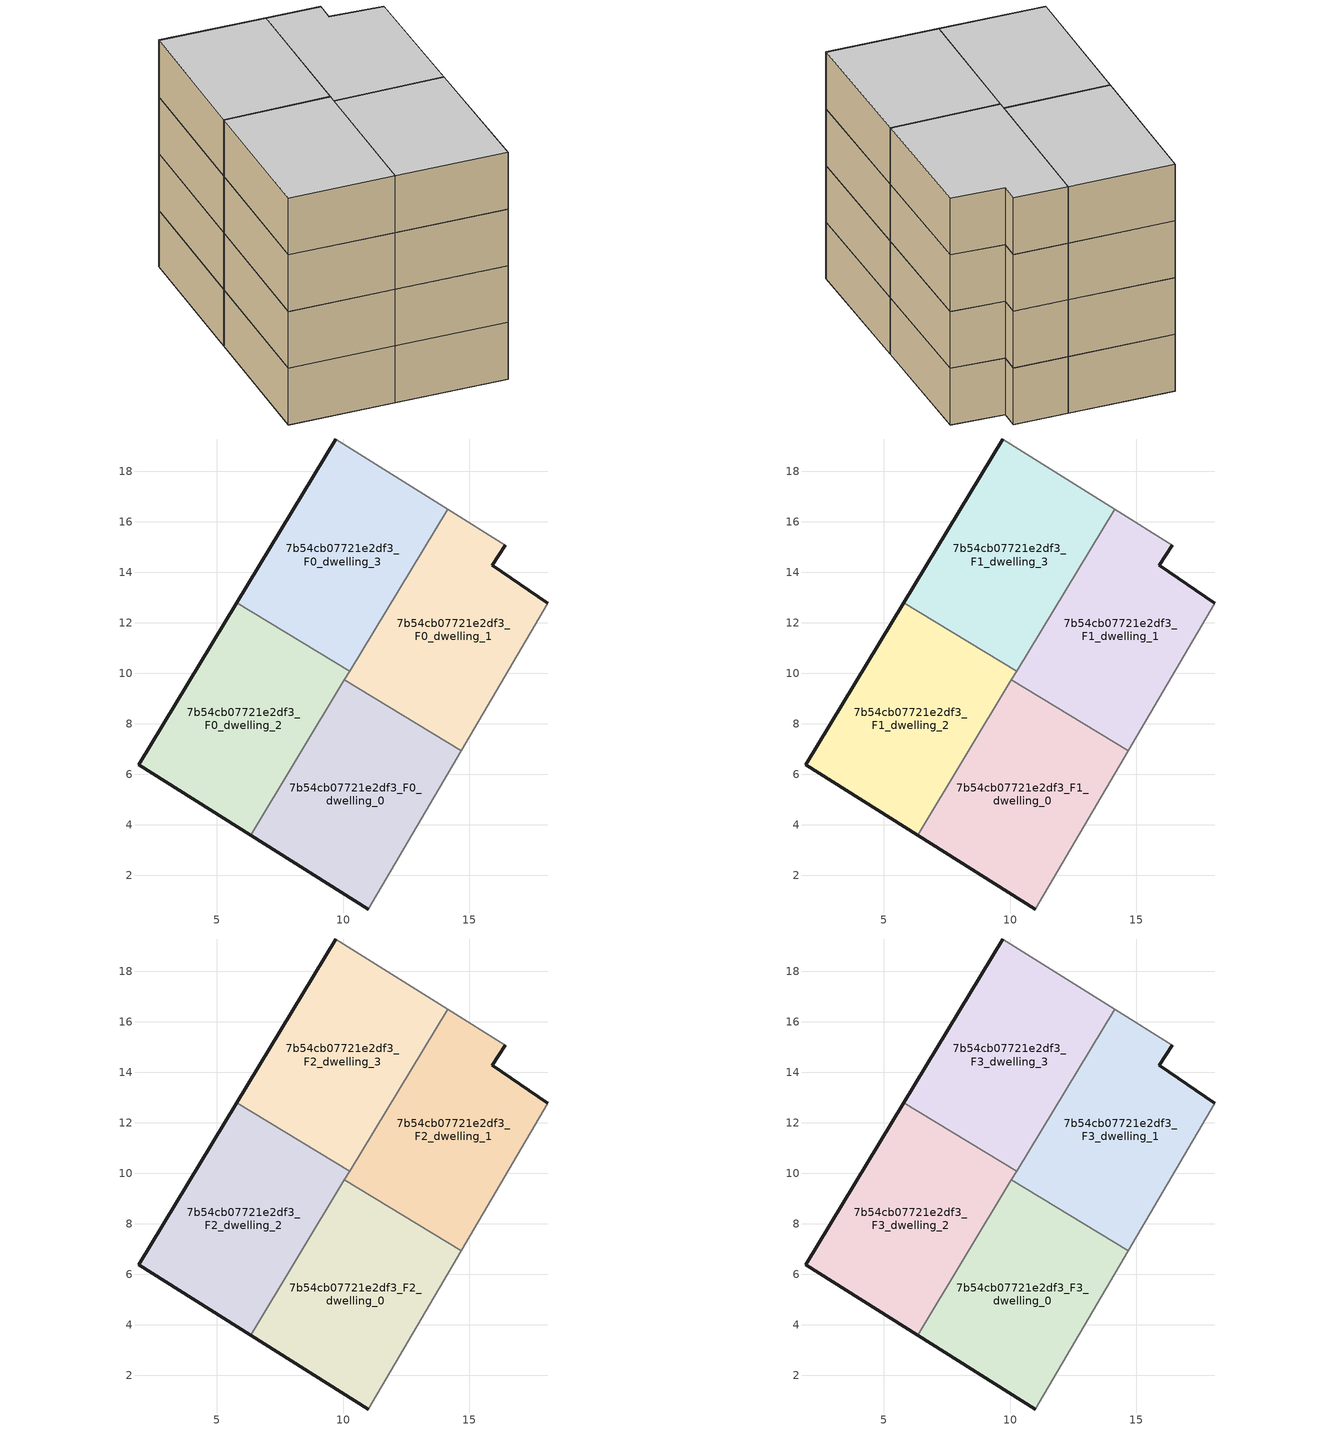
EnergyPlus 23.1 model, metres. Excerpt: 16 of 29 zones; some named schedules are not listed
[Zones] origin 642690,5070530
7b54cb07721e2df3_F0_dwelling_0
 floor ground (EU_floor_Construction): 11,0.66 14.68,6.94 10.05,9.74 6.33,3.59 z0
 wall outside (EU_wall_Construction): 11,0.66 6.33,3.59 z0:3
 wall adiabatic (EU_wall_Construction): 14.68,6.94 11,0.66 z0:3
 wall to 7b54cb07721e2df3_F0_dwelling_2 (EU_wall_Construction): 6.33,3.59 10.05,9.74 z0:3
 wall to 7b54cb07721e2df3_F0_dwelling_1 (EU_wall_Construction): 10.05,9.74 14.68,6.94 z0:3
7b54cb07721e2df3_F0_dwelling_1
 floor ground (EU_floor_Construction): 14.68,6.94 18.11,12.77 15.91,14.27 16.41,15.07 14.14,16.5 10.05,9.74 z0
 wall outside (EU_wall_Construction): 16.41,15.07 15.91,14.27 18.11,12.77 z0:3
 wall adiabatic (EU_wall_Construction): 18.11,12.77 14.68,6.94 / 14.14,16.5 16.41,15.07 z0:3
 wall to 7b54cb07721e2df3_F0_dwelling_3 (EU_wall_Construction): 10.26,10.08 14.14,16.5 z0:3
 wall to 7b54cb07721e2df3_F0_dwelling_2 (EU_wall_Construction): 10.05,9.74 10.26,10.08 z0:3
7b54cb07721e2df3_F0_dwelling_2
 floor ground (EU_floor_Construction): 6.33,3.59 10.26,10.08 5.78,12.79 1.89,6.37 z0
 wall outside (EU_wall_Construction): 6.33,3.59 1.89,6.37 5.78,12.79 z0:3
 wall to 7b54cb07721e2df3_F0_dwelling_3 (EU_wall_Construction): 5.78,12.79 10.26,10.08 z0:3
7b54cb07721e2df3_F0_dwelling_3
 floor ground (EU_floor_Construction): 10.26,10.08 14.14,16.5 9.7,19.28 5.78,12.79 z0
 wall outside (EU_wall_Construction): 5.78,12.79 9.7,19.28 z0:3
 wall adiabatic (EU_wall_Construction): 9.7,19.28 14.14,16.5 z0:3
7b54cb07721e2df3_F1_dwelling_0
 floor to 7b54cb07721e2df3_F0_dwelling_0 (EU_floor_Construction): 11,0.66 14.68,6.94 10.05,9.74 6.33,3.59 z3
 wall outside (EU_wall_Construction): 11,0.66 6.33,3.59 z3:6
 wall adiabatic (EU_wall_Construction): 14.68,6.94 11,0.66 z3:6
 wall to 7b54cb07721e2df3_F1_dwelling_2 (EU_wall_Construction): 6.33,3.59 10.05,9.74 z3:6
 wall to 7b54cb07721e2df3_F1_dwelling_1 (EU_wall_Construction): 10.05,9.74 14.68,6.94 z3:6
7b54cb07721e2df3_F1_dwelling_1
 floor to 7b54cb07721e2df3_F0_dwelling_1 (EU_floor_Construction): 14.68,6.94 18.11,12.77 15.91,14.27 16.41,15.07 14.14,16.5 10.05,9.74 z3
 wall outside (EU_wall_Construction): 16.41,15.07 15.91,14.27 18.11,12.77 z3:6
 wall adiabatic (EU_wall_Construction): 18.11,12.77 14.68,6.94 / 14.14,16.5 16.41,15.07 z3:6
 wall to 7b54cb07721e2df3_F1_dwelling_3 (EU_wall_Construction): 10.26,10.08 14.14,16.5 z3:6
 wall to 7b54cb07721e2df3_F1_dwelling_2 (EU_wall_Construction): 10.05,9.74 10.26,10.08 z3:6
7b54cb07721e2df3_F1_dwelling_2
 floor to 7b54cb07721e2df3_F0_dwelling_2 (EU_floor_Construction): 6.33,3.59 10.26,10.08 5.78,12.79 1.89,6.37 z3
 wall outside (EU_wall_Construction): 6.33,3.59 1.89,6.37 5.78,12.79 z3:6
 wall to 7b54cb07721e2df3_F1_dwelling_3 (EU_wall_Construction): 5.78,12.79 10.26,10.08 z3:6
7b54cb07721e2df3_F1_dwelling_3
 floor to 7b54cb07721e2df3_F0_dwelling_3 (EU_floor_Construction): 10.26,10.08 14.14,16.5 9.7,19.28 5.78,12.79 z3
 wall outside (EU_wall_Construction): 5.78,12.79 9.7,19.28 z3:6
 wall adiabatic (EU_wall_Construction): 9.7,19.28 14.14,16.5 z3:6
7b54cb07721e2df3_F2_dwelling_0
 floor to 7b54cb07721e2df3_F1_dwelling_0 (EU_floor_Construction): 11,0.66 14.68,6.94 10.05,9.74 6.33,3.59 z6
 wall outside (EU_wall_Construction): 11,0.66 6.33,3.59 z6:9
 wall adiabatic (EU_wall_Construction): 14.68,6.94 11,0.66 z6:9
 wall to 7b54cb07721e2df3_F2_dwelling_2 (EU_wall_Construction): 6.33,3.59 10.05,9.74 z6:9
 wall to 7b54cb07721e2df3_F2_dwelling_1 (EU_wall_Construction): 10.05,9.74 14.68,6.94 z6:9
7b54cb07721e2df3_F2_dwelling_1
 floor to 7b54cb07721e2df3_F1_dwelling_1 (EU_floor_Construction): 14.68,6.94 18.11,12.77 15.91,14.27 16.41,15.07 14.14,16.5 10.05,9.74 z6
 wall outside (EU_wall_Construction): 16.41,15.07 15.91,14.27 18.11,12.77 z6:9
 wall adiabatic (EU_wall_Construction): 18.11,12.77 14.68,6.94 / 14.14,16.5 16.41,15.07 z6:9
 wall to 7b54cb07721e2df3_F2_dwelling_3 (EU_wall_Construction): 10.26,10.08 14.14,16.5 z6:9
 wall to 7b54cb07721e2df3_F2_dwelling_2 (EU_wall_Construction): 10.05,9.74 10.26,10.08 z6:9
7b54cb07721e2df3_F2_dwelling_2
 floor to 7b54cb07721e2df3_F1_dwelling_2 (EU_floor_Construction): 6.33,3.59 10.26,10.08 5.78,12.79 1.89,6.37 z6
 wall outside (EU_wall_Construction): 6.33,3.59 1.89,6.37 5.78,12.79 z6:9
 wall to 7b54cb07721e2df3_F2_dwelling_3 (EU_wall_Construction): 5.78,12.79 10.26,10.08 z6:9
7b54cb07721e2df3_F2_dwelling_3
 floor to 7b54cb07721e2df3_F1_dwelling_3 (EU_floor_Construction): 10.26,10.08 14.14,16.5 9.7,19.28 5.78,12.79 z6
 wall outside (EU_wall_Construction): 5.78,12.79 9.7,19.28 z6:9
 wall adiabatic (EU_wall_Construction): 9.7,19.28 14.14,16.5 z6:9
7b54cb07721e2df3_F3_dwelling_0
 floor to 7b54cb07721e2df3_F2_dwelling_0 (EU_floor_Construction): 11,0.66 14.68,6.94 10.05,9.74 6.33,3.59 z9
 wall outside (EU_wall_Construction): 11,0.66 6.33,3.59 z9:12
 wall adiabatic (EU_wall_Construction): 14.68,6.94 11,0.66 z9:12
 wall to 7b54cb07721e2df3_F3_dwelling_2 (EU_wall_Construction): 6.33,3.59 10.05,9.74 z9:12
 wall to 7b54cb07721e2df3_F3_dwelling_1 (EU_wall_Construction): 10.05,9.74 14.68,6.94 z9:12
 ceiling to 7b54cb07721e2df3_F4_dwelling_0 (EU_floor_Construction): 14.68,6.94 11,0.66 6.33,3.59 10.05,9.74 z12
7b54cb07721e2df3_F3_dwelling_1
 floor to 7b54cb07721e2df3_F2_dwelling_1 (EU_floor_Construction): 14.68,6.94 18.11,12.77 15.91,14.27 16.41,15.07 14.14,16.5 10.05,9.74 z9
 wall outside (EU_wall_Construction): 16.41,15.07 15.91,14.27 18.11,12.77 z9:12
 wall adiabatic (EU_wall_Construction): 18.11,12.77 14.68,6.94 / 14.14,16.5 16.41,15.07 z9:12
 wall to 7b54cb07721e2df3_F3_dwelling_3 (EU_wall_Construction): 10.26,10.08 14.14,16.5 z9:12
 wall to 7b54cb07721e2df3_F3_dwelling_2 (EU_wall_Construction): 10.05,9.74 10.26,10.08 z9:12
 ceiling to 7b54cb07721e2df3_F4_dwelling_1 (EU_floor_Construction): 16.41,15.07 15.91,14.27 18.11,12.77 14.68,6.94 10.05,9.74 14.14,16.5 z12
7b54cb07721e2df3_F3_dwelling_2
 floor to 7b54cb07721e2df3_F2_dwelling_2 (EU_floor_Construction): 6.33,3.59 10.26,10.08 5.78,12.79 1.89,6.37 z9
 wall outside (EU_wall_Construction): 6.33,3.59 1.89,6.37 5.78,12.79 z9:12
 wall to 7b54cb07721e2df3_F3_dwelling_3 (EU_wall_Construction): 5.78,12.79 10.26,10.08 z9:12
 ceiling to 7b54cb07721e2df3_F4_dwelling_2 (EU_floor_Construction): 10.26,10.08 6.33,3.59 1.89,6.37 5.78,12.79 z12
7b54cb07721e2df3_F3_dwelling_3
 floor to 7b54cb07721e2df3_F2_dwelling_3 (EU_floor_Construction): 10.26,10.08 14.14,16.5 9.7,19.28 5.78,12.79 z9
 wall outside (EU_wall_Construction): 5.78,12.79 9.7,19.28 z9:12
 wall adiabatic (EU_wall_Construction): 9.7,19.28 14.14,16.5 z9:12
 ceiling to 7b54cb07721e2df3_F4_dwelling_3 (EU_floor_Construction): 14.14,16.5 10.26,10.08 5.78,12.79 9.7,19.28 z12
[Building]
EU S2 Campaign: North Axis=0; Terrain=City; Solar Distribution=FullExterior
[Site:Location]
Lyon-Bron: Latitude=45.75; Longitude=5; Time Zone=1; Elevation=198
[SizingPeriod:WeatherFileDays]
AnnualSizingPeriod: Begin Month=1; Begin Day of Month=1; End Month=12; End Day of Month=31; Day of Week for Start Day=Monday; Use Weather File Daylight Saving Period=No; Use Weather File Rain and Snow Indicators=No
[MATERIAL]
EU_InternalMass_Material: Roughness=MediumRough; Thickness=0.1; Conductivity=1; Density=1800; Specific Heat=900; Thermal Absorptance=0.9; Solar Absorptance=0.7; Visible Absorptance=0.7
[MATERIAL:NOMASS] Roughness=MediumRough; Thermal Absorptance=0.9; Solar Absorptance=0.7; Visible Absorptance=0.7
Name | Thermal Resistance
EU_wall_NoMass | 0.776494
EU_floor_NoMass | 0.421597
[CONSTRUCTION]
EU_wall_Construction: EU_wall_NoMass
EU_floor_Construction: EU_floor_NoMass
EU_InternalMass_Construction: EU_InternalMass_Material
[ZONE] Type=1; Multiplier=1; Ceiling Height=autocalculate; Floor Area=autocalculate; Part of Total Floor Area=Yes
Name | Volume
7b54cb07721e2df3_F0_dwelling_0; 7b54cb07721e2df3_F1_dwelling_0; 7b54cb07721e2df3_F2_dwelling_0; 7b54cb07721e2df3_F3_dwelling_0 | 118.441
7b54cb07721e2df3_F0_dwelling_1; 7b54cb07721e2df3_F0_dwelling_2; 7b54cb07721e2df3_F1_dwelling_2; 7b54cb07721e2df3_F2_dwelling_2; 7b54cb07721e2df3_F3_dwelling_2 | 118.442
7b54cb07721e2df3_F1_dwelling_1; 7b54cb07721e2df3_F2_dwelling_1; 7b54cb07721e2df3_F3_dwelling_1 | 118.443
7b54cb07721e2df3_F0_dwelling_3; 7b54cb07721e2df3_F1_dwelling_3; 7b54cb07721e2df3_F2_dwelling_3; 7b54cb07721e2df3_F3_dwelling_3 | 118.438
[INTERNALMASS] Construction=EU_InternalMass_Construction
Name | Zone or ZoneList | Surface Area
7b54cb07721e2df3_F0_dwelling_0_EU_InternalMass | 7b54cb07721e2df3_F0_dwelling_0 | 39.4793
7b54cb07721e2df3_F0_dwelling_1_EU_InternalMass | 7b54cb07721e2df3_F0_dwelling_1 | 39.4807
7b54cb07721e2df3_F0_dwelling_2_EU_InternalMass | 7b54cb07721e2df3_F0_dwelling_2 | 39.4805
7b54cb07721e2df3_F0_dwelling_3_EU_InternalMass | 7b54cb07721e2df3_F0_dwelling_3 | 39.48
7b54cb07721e2df3_F1_dwelling_0_EU_InternalMass | 7b54cb07721e2df3_F1_dwelling_0 | 39.4793
7b54cb07721e2df3_F1_dwelling_1_EU_InternalMass | 7b54cb07721e2df3_F1_dwelling_1 | 39.4807
7b54cb07721e2df3_F1_dwelling_2_EU_InternalMass | 7b54cb07721e2df3_F1_dwelling_2 | 39.4805
7b54cb07721e2df3_F1_dwelling_3_EU_InternalMass | 7b54cb07721e2df3_F1_dwelling_3 | 39.48
7b54cb07721e2df3_F2_dwelling_0_EU_InternalMass | 7b54cb07721e2df3_F2_dwelling_0 | 39.4793
7b54cb07721e2df3_F2_dwelling_1_EU_InternalMass | 7b54cb07721e2df3_F2_dwelling_1 | 39.4807
7b54cb07721e2df3_F2_dwelling_2_EU_InternalMass | 7b54cb07721e2df3_F2_dwelling_2 | 39.4805
7b54cb07721e2df3_F2_dwelling_3_EU_InternalMass | 7b54cb07721e2df3_F2_dwelling_3 | 39.48
7b54cb07721e2df3_F3_dwelling_0_EU_InternalMass | 7b54cb07721e2df3_F3_dwelling_0 | 39.4793
7b54cb07721e2df3_F3_dwelling_1_EU_InternalMass | 7b54cb07721e2df3_F3_dwelling_1 | 39.4807
7b54cb07721e2df3_F3_dwelling_2_EU_InternalMass | 7b54cb07721e2df3_F3_dwelling_2 | 39.4805
7b54cb07721e2df3_F3_dwelling_3_EU_InternalMass | 7b54cb07721e2df3_F3_dwelling_3 | 39.48
[OTHEREQUIPMENT] Fuel Type=Electricity; Design Level Calculation Method=Watts/Area; Power per Zone Floor Area=1; Fraction Latent=0; Fraction Radiant=0; Fraction Lost=0; Carbon Dioxide Generation Rate=0; EndUse Subcategory=EU_Step8_InternalGains
Name | Zone or ZoneList or Space or SpaceList | Schedule
EU_Step8_InternalGain_7b54cb07721e2df3_F0_dwelling_0_f000 | 7b54cb07721e2df3_F0_dwelling_0 | EU_Step8_GainSchedule_7b54cb07721e2df3_F0_dwelling_0_f000
EU_Step8_InternalGain_7b54cb07721e2df3_F0_dwelling_1_f000 | 7b54cb07721e2df3_F0_dwelling_1 | EU_Step8_GainSchedule_7b54cb07721e2df3_F0_dwelling_1_f000
EU_Step8_InternalGain_7b54cb07721e2df3_F0_dwelling_2_f000 | 7b54cb07721e2df3_F0_dwelling_2 | EU_Step8_GainSchedule_7b54cb07721e2df3_F0_dwelling_2_f000
EU_Step8_InternalGain_7b54cb07721e2df3_F0_dwelling_3_f000 | 7b54cb07721e2df3_F0_dwelling_3 | EU_Step8_GainSchedule_7b54cb07721e2df3_F0_dwelling_3_f000
EU_Step8_InternalGain_7b54cb07721e2df3_F1_dwelling_0_f000 | 7b54cb07721e2df3_F1_dwelling_0 | EU_Step8_GainSchedule_7b54cb07721e2df3_F1_dwelling_0_f000
EU_Step8_InternalGain_7b54cb07721e2df3_F1_dwelling_1_f000 | 7b54cb07721e2df3_F1_dwelling_1 | EU_Step8_GainSchedule_7b54cb07721e2df3_F1_dwelling_1_f000
EU_Step8_InternalGain_7b54cb07721e2df3_F1_dwelling_2_f000 | 7b54cb07721e2df3_F1_dwelling_2 | EU_Step8_GainSchedule_7b54cb07721e2df3_F1_dwelling_2_f000
EU_Step8_InternalGain_7b54cb07721e2df3_F1_dwelling_3_f000 | 7b54cb07721e2df3_F1_dwelling_3 | EU_Step8_GainSchedule_7b54cb07721e2df3_F1_dwelling_3_f000
EU_Step8_InternalGain_7b54cb07721e2df3_F2_dwelling_0_f000 | 7b54cb07721e2df3_F2_dwelling_0 | EU_Step8_GainSchedule_7b54cb07721e2df3_F2_dwelling_0_f000
EU_Step8_InternalGain_7b54cb07721e2df3_F2_dwelling_1_f000 | 7b54cb07721e2df3_F2_dwelling_1 | EU_Step8_GainSchedule_7b54cb07721e2df3_F2_dwelling_1_f000
EU_Step8_InternalGain_7b54cb07721e2df3_F2_dwelling_2_f000 | 7b54cb07721e2df3_F2_dwelling_2 | EU_Step8_GainSchedule_7b54cb07721e2df3_F2_dwelling_2_f000
EU_Step8_InternalGain_7b54cb07721e2df3_F2_dwelling_3_f000 | 7b54cb07721e2df3_F2_dwelling_3 | EU_Step8_GainSchedule_7b54cb07721e2df3_F2_dwelling_3_f000
EU_Step8_InternalGain_7b54cb07721e2df3_F3_dwelling_0_f000 | 7b54cb07721e2df3_F3_dwelling_0 | EU_Step8_GainSchedule_7b54cb07721e2df3_F3_dwelling_0_f000
EU_Step8_InternalGain_7b54cb07721e2df3_F3_dwelling_1_f000 | 7b54cb07721e2df3_F3_dwelling_1 | EU_Step8_GainSchedule_7b54cb07721e2df3_F3_dwelling_1_f000
EU_Step8_InternalGain_7b54cb07721e2df3_F3_dwelling_2_f000 | 7b54cb07721e2df3_F3_dwelling_2 | EU_Step8_GainSchedule_7b54cb07721e2df3_F3_dwelling_2_f000
EU_Step8_InternalGain_7b54cb07721e2df3_F3_dwelling_3_f000 | 7b54cb07721e2df3_F3_dwelling_3 | EU_Step8_GainSchedule_7b54cb07721e2df3_F3_dwelling_3_f000
[ZONEVENTILATION:DESIGNFLOWRATE] Schedule=EU_AlwaysOn; Design Flow Rate Calculation Method=AirChanges/Hour; Air Changes per Hour=0.693814; Ventilation Type=Natural; Fan Pressure Rise=0; Fan Total Efficiency=1; Constant Term Coefficient=1; Temperature Term Coefficient=0; Velocity Term Coefficient=0; Velocity Squared Term Coefficient=0; Minimum Indoor Temperature=-100; Maximum Indoor Temperature=100; Delta Temperature=-100; Minimum Outdoor Temperature=-100; Maximum Outdoor Temperature=100; Maximum Wind Speed=40
Name | Zone or ZoneList or Space or SpaceList
EU_ConstantAir_7b54cb07721e2df3_F0_dwelling_0 | 7b54cb07721e2df3_F0_dwelling_0
EU_ConstantAir_7b54cb07721e2df3_F0_dwelling_1 | 7b54cb07721e2df3_F0_dwelling_1
EU_ConstantAir_7b54cb07721e2df3_F0_dwelling_2 | 7b54cb07721e2df3_F0_dwelling_2
EU_ConstantAir_7b54cb07721e2df3_F0_dwelling_3 | 7b54cb07721e2df3_F0_dwelling_3
EU_ConstantAir_7b54cb07721e2df3_F1_dwelling_0 | 7b54cb07721e2df3_F1_dwelling_0
EU_ConstantAir_7b54cb07721e2df3_F1_dwelling_1 | 7b54cb07721e2df3_F1_dwelling_1
EU_ConstantAir_7b54cb07721e2df3_F1_dwelling_2 | 7b54cb07721e2df3_F1_dwelling_2
EU_ConstantAir_7b54cb07721e2df3_F1_dwelling_3 | 7b54cb07721e2df3_F1_dwelling_3
EU_ConstantAir_7b54cb07721e2df3_F2_dwelling_0 | 7b54cb07721e2df3_F2_dwelling_0
EU_ConstantAir_7b54cb07721e2df3_F2_dwelling_1 | 7b54cb07721e2df3_F2_dwelling_1
EU_ConstantAir_7b54cb07721e2df3_F2_dwelling_2 | 7b54cb07721e2df3_F2_dwelling_2
EU_ConstantAir_7b54cb07721e2df3_F2_dwelling_3 | 7b54cb07721e2df3_F2_dwelling_3
EU_ConstantAir_7b54cb07721e2df3_F3_dwelling_0 | 7b54cb07721e2df3_F3_dwelling_0
EU_ConstantAir_7b54cb07721e2df3_F3_dwelling_1 | 7b54cb07721e2df3_F3_dwelling_1
EU_ConstantAir_7b54cb07721e2df3_F3_dwelling_2 | 7b54cb07721e2df3_F3_dwelling_2
EU_ConstantAir_7b54cb07721e2df3_F3_dwelling_3 | 7b54cb07721e2df3_F3_dwelling_3
[HVACTEMPLATE:THERMOSTAT] Constant Heating Setpoint=20; Constant Cooling Setpoint=50
EU_HeatOnly_7b54cb07721e2df3_F0_dwelling_0; EU_HeatOnly_7b54cb07721e2df3_F0_dwelling_1; EU_HeatOnly_7b54cb07721e2df3_F0_dwelling_2; EU_HeatOnly_7b54cb07721e2df3_F0_dwelling_3; EU_HeatOnly_7b54cb07721e2df3_F1_dwelling_0; EU_HeatOnly_7b54cb07721e2df3_F1_dwelling_1; EU_HeatOnly_7b54cb07721e2df3_F1_dwelling_2; EU_HeatOnly_7b54cb07721e2df3_F1_dwelling_3; EU_HeatOnly_7b54cb07721e2df3_F2_dwelling_0; EU_HeatOnly_7b54cb07721e2df3_F2_dwelling_1; EU_HeatOnly_7b54cb07721e2df3_F2_dwelling_2; EU_HeatOnly_7b54cb07721e2df3_F2_dwelling_3; EU_HeatOnly_7b54cb07721e2df3_F3_dwelling_0; EU_HeatOnly_7b54cb07721e2df3_F3_dwelling_1; EU_HeatOnly_7b54cb07721e2df3_F3_dwelling_2; EU_HeatOnly_7b54cb07721e2df3_F3_dwelling_3; EU_HeatOnly_7b54cb07721e2df3_F4_dwelling_0; EU_HeatOnly_7b54cb07721e2df3_F4_dwelling_1; EU_HeatOnly_7b54cb07721e2df3_F4_dwelling_2; EU_HeatOnly_7b54cb07721e2df3_F4_dwelling_3; EU_HeatOnly_7b54cb07721e2df3_F5_dwelling_0; EU_HeatOnly_7b54cb07721e2df3_F5_dwelling_1; EU_HeatOnly_7b54cb07721e2df3_F5_dwelling_2; EU_HeatOnly_7b54cb07721e2df3_F6_dwelling_0; EU_HeatOnly_7b54cb07721e2df3_F6_dwelling_1; EU_HeatOnly_7b54cb07721e2df3_F6_dwelling_2; EU_HeatOnly_7b54cb07721e2df3_F7_dwelling_0; EU_HeatOnly_7b54cb07721e2df3_F7_dwelling_1; EU_HeatOnly_7b54cb07721e2df3_F7_dwelling_2
[HVACTEMPLATE:ZONE:IDEALLOADSAIRSYSTEM]
7b54cb07721e2df3_F0_dwelling_0: Template Thermostat=EU_HeatOnly_7b54cb07721e2df3_F0_dwelling_0; System Availability Schedule=EU_AlwaysOn; Maximum Heating Supply Air Temperature=50; Minimum Cooling Supply Air Temperature=13; Maximum Heating Supply Air Humidity Ratio=0.0156; Minimum Cooling Supply Air Humidity Ratio=0.0077; Heating Limit=NoLimit; Cooling Limit=NoLimit; Heating Availability Schedule=EU_AlwaysOn; Cooling Availability Schedule=EU_CoolingOff; Dehumidification Control Type=ConstantSensibleHeatRatio; Cooling Sensible Heat Ratio=0.7; Dehumidification Setpoint=60; Humidification Control Type=None; Humidification Setpoint=30; Outdoor Air Method=None; Outdoor Air Flow Rate per Person=0.00944; Outdoor Air Flow Rate per Zone Floor Area=0; Outdoor Air Flow Rate per Zone=0; Demand Controlled Ventilation Type=None; Outdoor Air Economizer Type=NoEconomizer; Heat Recovery Type=None; Sensible Heat Recovery Effectiveness=0.7; Latent Heat Recovery Effectiveness=0.65
